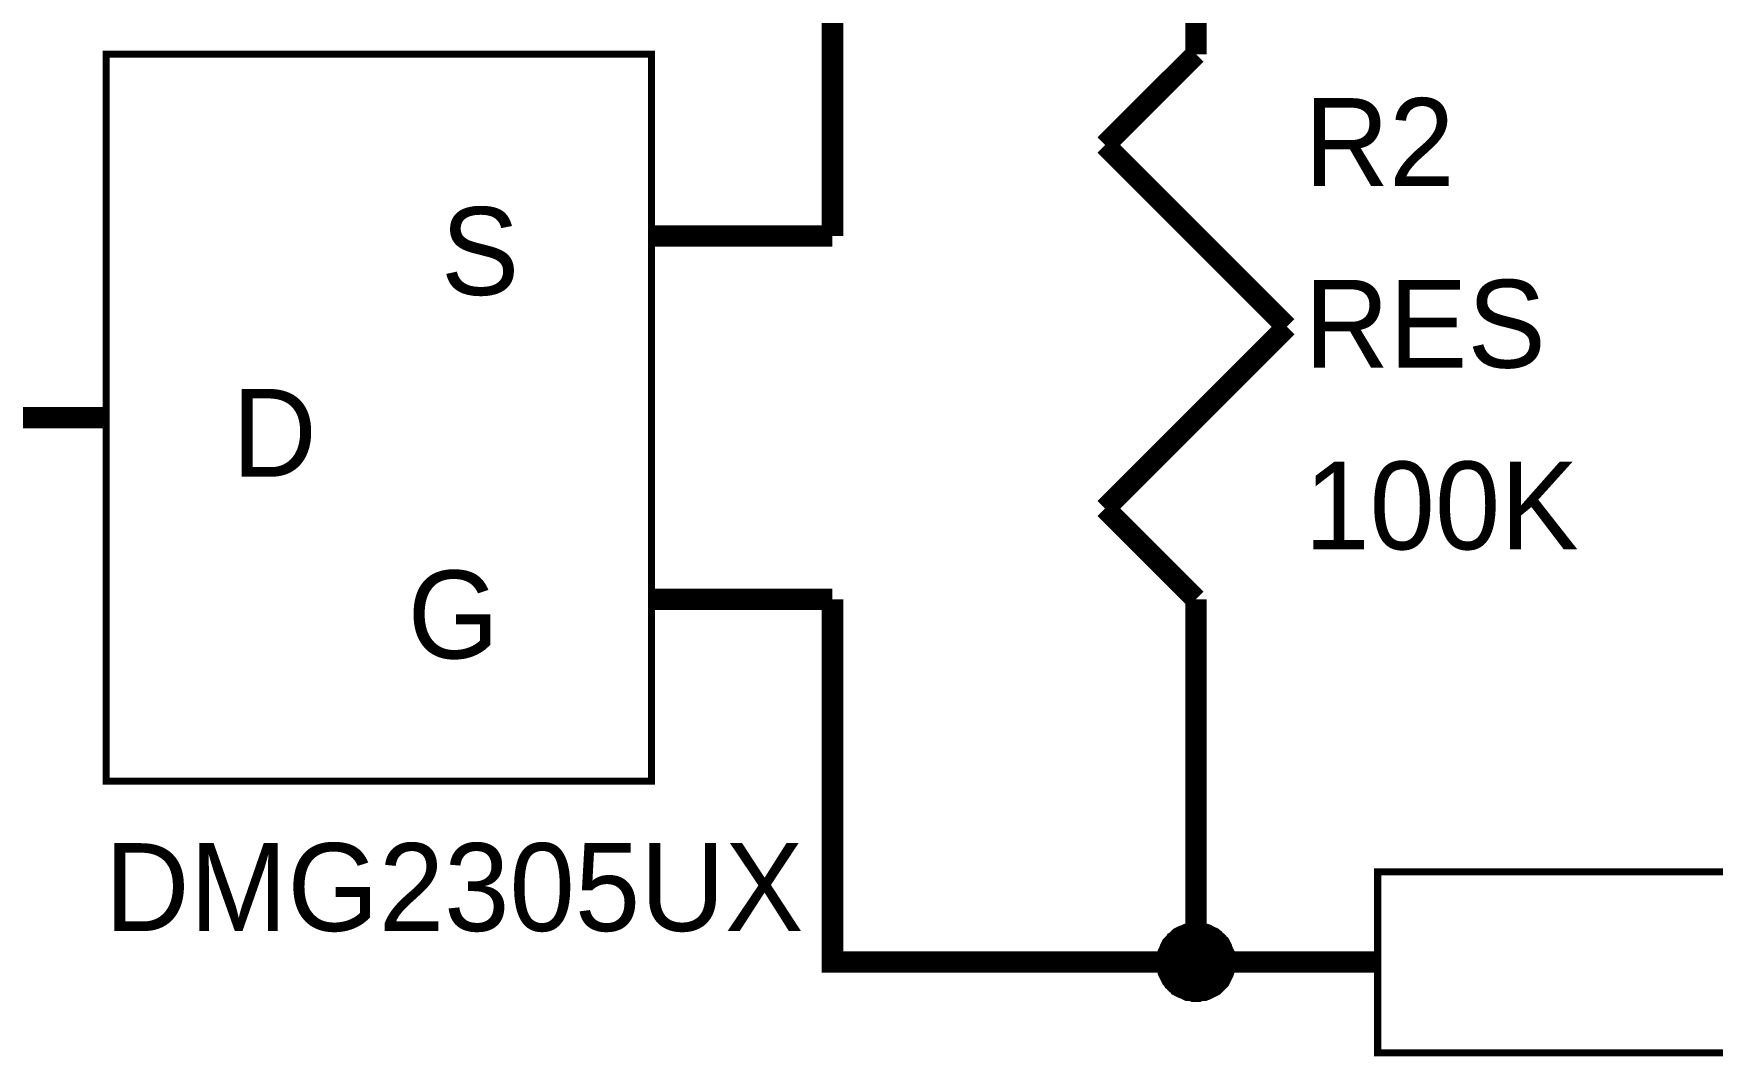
# Model space of a CAD drawing. Header units: millimetres. Extents: x 0 to 9.5, y 0 to 7.5.
# Drawn here: x 7.46 to 8.384, y 5.548 to 6.111 of the extents above; entities that cross this region are included whole.
import ezdxf

# ---------------------------------------------------------------- set-up
doc = ezdxf.new("R2010")
doc.units = ezdxf.units.MM
doc.header["$MEASUREMENT"] = 0
doc.layers.add('Sheet', color=255, linetype='Continuous')

msp = doc.modelspace()

# ---------------------------------------------------------------- linework, layer by layer
at = {"layer": 'Sheet'}
for points, const_width in [([(7.89957, 5.99983), (7.89957, 6.29962), (8.09968, 6.29962), (8.19973, 6.29962), (8.19973, 6.49975)], 0.0118), ([(8.09968, 6.0999), (8.09968, 6.19997)], 0.0118), ([(8.09968, 6.0999), (8.04965, 6.04987)], 0.0118), ([(8.04965, 6.04987), (8.14971, 5.9498)], 0.0118), ([(7.79994, 5.99983), (7.89957, 5.99983)], 0.0118), ([(8.14971, 5.9498), (8.04965, 5.84973)], 0.0118), ([(7.49978, 5.89977), (7.39973, 5.89977)], 0.0118), ([(8.04965, 5.84973), (8.09968, 5.7997)], 0.0118), ([(7.79994, 5.7997), (7.89957, 5.7997)], 0.0118), ([(7.89957, 5.7997), (7.89957, 5.59998), (8.09968, 5.59998), (8.19973, 5.59998)], 0.0118), ([(8.09968, 5.7997), (8.09968, 5.69963)], 0.0118), ([(8.09968, 5.59998), (8.09968, 5.69963)], 0.0118), ([(8.07967, 5.59998), (8.07967, 5.60082), (8.07967, 5.60207), (8.08009, 5.6029), (8.08009, 5.60415), (8.0805, 5.60499), (8.0805, 5.60582), (8.08092, 5.60665), (8.08134, 5.60749), (8.08175, 5.60874), (8.08217, 5.60957), (8.08259, 5.61041), (8.083, 5.61124), (8.08384, 5.61207), (8.08425, 5.61249), (8.08509, 5.61333), (8.08551, 5.61416), (8.08634, 5.61458), (8.08717, 5.61541), (8.08759, 5.61583), (8.08842, 5.61666), (8.08926, 5.61708), (8.09009, 5.61749), (8.09093, 5.61791), (8.09218, 5.61833), (8.09301, 5.61875), (8.09384, 5.61916), (8.09468, 5.61916), (8.09551, 5.61958), (8.09676, 5.61958), (8.0976, 5.62), (8.09885, 5.62), (8.09968, 5.62)], 0.0039), ([(8.07967, 5.59998), (8.07967, 5.60082), (8.07967, 5.60207), (8.08009, 5.6029), (8.08009, 5.60415), (8.0805, 5.60499), (8.0805, 5.60582), (8.08092, 5.60665), (8.08134, 5.60749), (8.08175, 5.60874), (8.08217, 5.60957), (8.08259, 5.61041), (8.083, 5.61124), (8.08384, 5.61207), (8.08425, 5.61249), (8.08509, 5.61333), (8.08551, 5.61416), (8.08634, 5.61458), (8.08717, 5.61541), (8.08759, 5.61583), (8.08842, 5.61666), (8.08926, 5.61708), (8.09009, 5.61749), (8.09093, 5.61791), (8.09218, 5.61833), (8.09301, 5.61875), (8.09384, 5.61916), (8.09468, 5.61916), (8.09551, 5.61958), (8.09676, 5.61958), (8.0976, 5.62), (8.09885, 5.62), (8.09968, 5.62)], 0.0039), ([(8.07967, 5.59998), (8.07967, 5.60082), (8.07967, 5.60207), (8.08009, 5.6029), (8.08009, 5.60415), (8.0805, 5.60499), (8.0805, 5.60582), (8.08092, 5.60665), (8.08134, 5.60749), (8.08175, 5.60874), (8.08217, 5.60957), (8.08259, 5.61041), (8.083, 5.61124), (8.08384, 5.61207), (8.08425, 5.61249), (8.08509, 5.61333), (8.08551, 5.61416), (8.08634, 5.61458), (8.08717, 5.61541), (8.08759, 5.61583), (8.08842, 5.61666), (8.08926, 5.61708), (8.09009, 5.61749), (8.09093, 5.61791), (8.09218, 5.61833), (8.09301, 5.61875), (8.09384, 5.61916), (8.09468, 5.61916), (8.09551, 5.61958), (8.09676, 5.61958), (8.0976, 5.62), (8.09885, 5.62), (8.09968, 5.62)], 0.0039), ([(8.07967, 5.59998), (8.07967, 5.60082), (8.07967, 5.60207), (8.08009, 5.6029), (8.08009, 5.60415), (8.0805, 5.60499), (8.0805, 5.60582), (8.08092, 5.60665), (8.08134, 5.60749), (8.08175, 5.60874), (8.08217, 5.60957), (8.08259, 5.61041), (8.083, 5.61124), (8.08384, 5.61207), (8.08425, 5.61249), (8.08509, 5.61333), (8.08551, 5.61416), (8.08634, 5.61458), (8.08717, 5.61541), (8.08759, 5.61583), (8.08842, 5.61666), (8.08926, 5.61708), (8.09009, 5.61749), (8.09093, 5.61791), (8.09218, 5.61833), (8.09301, 5.61875), (8.09384, 5.61916), (8.09468, 5.61916), (8.09551, 5.61958), (8.09676, 5.61958), (8.0976, 5.62), (8.09885, 5.62), (8.09968, 5.62)], 0.0039), ([(8.07967, 5.59998), (8.07967, 5.60082), (8.07967, 5.60207), (8.08009, 5.6029), (8.08009, 5.60415), (8.0805, 5.60499), (8.0805, 5.60582), (8.08092, 5.60665), (8.08134, 5.60749), (8.08175, 5.60874), (8.08217, 5.60957), (8.08259, 5.61041), (8.083, 5.61124), (8.08384, 5.61207), (8.08425, 5.61249), (8.08509, 5.61333), (8.08551, 5.61416), (8.08634, 5.61458), (8.08717, 5.61541), (8.08759, 5.61583), (8.08842, 5.61666), (8.08926, 5.61708), (8.09009, 5.61749), (8.09093, 5.61791), (8.09218, 5.61833), (8.09301, 5.61875), (8.09384, 5.61916), (8.09468, 5.61916), (8.09551, 5.61958), (8.09676, 5.61958), (8.0976, 5.62), (8.09885, 5.62), (8.09968, 5.62)], 0.0039), ([(8.07967, 5.59998), (8.07967, 5.60082), (8.07967, 5.60207), (8.08009, 5.6029), (8.08009, 5.60415), (8.0805, 5.60499), (8.0805, 5.60582), (8.08092, 5.60665), (8.08134, 5.60749), (8.08175, 5.60874), (8.08217, 5.60957), (8.08259, 5.61041), (8.083, 5.61124), (8.08384, 5.61207), (8.08425, 5.61249), (8.08509, 5.61333), (8.08551, 5.61416), (8.08634, 5.61458), (8.08717, 5.61541), (8.08759, 5.61583), (8.08842, 5.61666), (8.08926, 5.61708), (8.09009, 5.61749), (8.09093, 5.61791), (8.09218, 5.61833), (8.09301, 5.61875), (8.09384, 5.61916), (8.09468, 5.61916), (8.09551, 5.61958), (8.09676, 5.61958), (8.0976, 5.62), (8.09885, 5.62), (8.09968, 5.62)], 0.0039), ([(8.07967, 5.59998), (8.07967, 5.60082), (8.07967, 5.60207), (8.08009, 5.6029), (8.08009, 5.60415), (8.0805, 5.60499), (8.0805, 5.60582), (8.08092, 5.60665), (8.08134, 5.60749), (8.08175, 5.60874), (8.08217, 5.60957), (8.08259, 5.61041), (8.083, 5.61124), (8.08384, 5.61207), (8.08425, 5.61249), (8.08509, 5.61333), (8.08551, 5.61416), (8.08634, 5.61458), (8.08717, 5.61541), (8.08759, 5.61583), (8.08842, 5.61666), (8.08926, 5.61708), (8.09009, 5.61749), (8.09093, 5.61791), (8.09218, 5.61833), (8.09301, 5.61875), (8.09384, 5.61916), (8.09468, 5.61916), (8.09551, 5.61958), (8.09676, 5.61958), (8.0976, 5.62), (8.09885, 5.62), (8.09968, 5.62)], 0.0039), ([(8.07967, 5.59998), (8.07967, 5.60082), (8.07967, 5.60207), (8.08009, 5.6029), (8.08009, 5.60415), (8.0805, 5.60499), (8.0805, 5.60582), (8.08092, 5.60665), (8.08134, 5.60749), (8.08175, 5.60874), (8.08217, 5.60957), (8.08259, 5.61041), (8.083, 5.61124), (8.08384, 5.61207), (8.08425, 5.61249), (8.08509, 5.61333), (8.08551, 5.61416), (8.08634, 5.61458), (8.08717, 5.61541), (8.08759, 5.61583), (8.08842, 5.61666), (8.08926, 5.61708), (8.09009, 5.61749), (8.09093, 5.61791), (8.09218, 5.61833), (8.09301, 5.61875), (8.09384, 5.61916), (8.09468, 5.61916), (8.09551, 5.61958), (8.09676, 5.61958), (8.0976, 5.62), (8.09885, 5.62), (8.09968, 5.62)], 0.0039), ([(8.09968, 5.62), (8.09968, 5.62)], 0.0039), ([(8.09968, 5.62), (8.10093, 5.62), (8.10176, 5.62), (8.1026, 5.61958), (8.10385, 5.61958), (8.10468, 5.61916), (8.10552, 5.61916), (8.10677, 5.61875), (8.1076, 5.61833), (8.10843, 5.61791), (8.10927, 5.61749), (8.1101, 5.61708), (8.11094, 5.61666), (8.11177, 5.61583), (8.1126, 5.61541), (8.11302, 5.61458), (8.11385, 5.61416), (8.11469, 5.61333), (8.1151, 5.61249), (8.11594, 5.61207), (8.11636, 5.61124), (8.11677, 5.61041), (8.11719, 5.60957), (8.11761, 5.60874), (8.11802, 5.60749), (8.11844, 5.60665), (8.11886, 5.60582), (8.11927, 5.60499), (8.11927, 5.60415), (8.11927, 5.6029), (8.11969, 5.60207), (8.11969, 5.60082), (8.11969, 5.59998)], 0.0039), ([(8.09968, 5.62), (8.09968, 5.62)], 0.0039), ([(8.09968, 5.62), (8.10093, 5.62), (8.10176, 5.62), (8.1026, 5.61958), (8.10385, 5.61958), (8.10468, 5.61916), (8.10552, 5.61916), (8.10677, 5.61875), (8.1076, 5.61833), (8.10843, 5.61791), (8.10927, 5.61749), (8.1101, 5.61708), (8.11094, 5.61666), (8.11177, 5.61583), (8.1126, 5.61541), (8.11302, 5.61458), (8.11385, 5.61416), (8.11469, 5.61333), (8.1151, 5.61249), (8.11594, 5.61207), (8.11636, 5.61124), (8.11677, 5.61041), (8.11719, 5.60957), (8.11761, 5.60874), (8.11802, 5.60749), (8.11844, 5.60665), (8.11886, 5.60582), (8.11927, 5.60499), (8.11927, 5.60415), (8.11927, 5.6029), (8.11969, 5.60207), (8.11969, 5.60082), (8.11969, 5.59998)], 0.0039), ([(8.09968, 5.62), (8.09968, 5.62)], 0.0039), ([(8.09968, 5.62), (8.10093, 5.62), (8.10176, 5.62), (8.1026, 5.61958), (8.10385, 5.61958), (8.10468, 5.61916), (8.10552, 5.61916), (8.10677, 5.61875), (8.1076, 5.61833), (8.10843, 5.61791), (8.10927, 5.61749), (8.1101, 5.61708), (8.11094, 5.61666), (8.11177, 5.61583), (8.1126, 5.61541), (8.11302, 5.61458), (8.11385, 5.61416), (8.11469, 5.61333), (8.1151, 5.61249), (8.11594, 5.61207), (8.11636, 5.61124), (8.11677, 5.61041), (8.11719, 5.60957), (8.11761, 5.60874), (8.11802, 5.60749), (8.11844, 5.60665), (8.11886, 5.60582), (8.11927, 5.60499), (8.11927, 5.60415), (8.11927, 5.6029), (8.11969, 5.60207), (8.11969, 5.60082), (8.11969, 5.59998)], 0.0039), ([(8.09968, 5.62), (8.09968, 5.62)], 0.0039), ([(8.09968, 5.62), (8.10093, 5.62), (8.10176, 5.62), (8.1026, 5.61958), (8.10385, 5.61958), (8.10468, 5.61916), (8.10552, 5.61916), (8.10677, 5.61875), (8.1076, 5.61833), (8.10843, 5.61791), (8.10927, 5.61749), (8.1101, 5.61708), (8.11094, 5.61666), (8.11177, 5.61583), (8.1126, 5.61541), (8.11302, 5.61458), (8.11385, 5.61416), (8.11469, 5.61333), (8.1151, 5.61249), (8.11594, 5.61207), (8.11636, 5.61124), (8.11677, 5.61041), (8.11719, 5.60957), (8.11761, 5.60874), (8.11802, 5.60749), (8.11844, 5.60665), (8.11886, 5.60582), (8.11927, 5.60499), (8.11927, 5.60415), (8.11927, 5.6029), (8.11969, 5.60207), (8.11969, 5.60082), (8.11969, 5.59998)], 0.0039), ([(8.09968, 5.62), (8.09968, 5.62)], 0.0039), ([(8.09968, 5.62), (8.10093, 5.62), (8.10176, 5.62), (8.1026, 5.61958), (8.10385, 5.61958), (8.10468, 5.61916), (8.10552, 5.61916), (8.10677, 5.61875), (8.1076, 5.61833), (8.10843, 5.61791), (8.10927, 5.61749), (8.1101, 5.61708), (8.11094, 5.61666), (8.11177, 5.61583), (8.1126, 5.61541), (8.11302, 5.61458), (8.11385, 5.61416), (8.11469, 5.61333), (8.1151, 5.61249), (8.11594, 5.61207), (8.11636, 5.61124), (8.11677, 5.61041), (8.11719, 5.60957), (8.11761, 5.60874), (8.11802, 5.60749), (8.11844, 5.60665), (8.11886, 5.60582), (8.11927, 5.60499), (8.11927, 5.60415), (8.11927, 5.6029), (8.11969, 5.60207), (8.11969, 5.60082), (8.11969, 5.59998)], 0.0039), ([(8.09968, 5.62), (8.09968, 5.62)], 0.0039), ([(8.09968, 5.62), (8.10093, 5.62), (8.10176, 5.62), (8.1026, 5.61958), (8.10385, 5.61958), (8.10468, 5.61916), (8.10552, 5.61916), (8.10677, 5.61875), (8.1076, 5.61833), (8.10843, 5.61791), (8.10927, 5.61749), (8.1101, 5.61708), (8.11094, 5.61666), (8.11177, 5.61583), (8.1126, 5.61541), (8.11302, 5.61458), (8.11385, 5.61416), (8.11469, 5.61333), (8.1151, 5.61249), (8.11594, 5.61207), (8.11636, 5.61124), (8.11677, 5.61041), (8.11719, 5.60957), (8.11761, 5.60874), (8.11802, 5.60749), (8.11844, 5.60665), (8.11886, 5.60582), (8.11927, 5.60499), (8.11927, 5.60415), (8.11927, 5.6029), (8.11969, 5.60207), (8.11969, 5.60082), (8.11969, 5.59998)], 0.0039), ([(8.09968, 5.62), (8.09968, 5.62)], 0.0039), ([(8.09968, 5.62), (8.10093, 5.62), (8.10176, 5.62), (8.1026, 5.61958), (8.10385, 5.61958), (8.10468, 5.61916), (8.10552, 5.61916), (8.10677, 5.61875), (8.1076, 5.61833), (8.10843, 5.61791), (8.10927, 5.61749), (8.1101, 5.61708), (8.11094, 5.61666), (8.11177, 5.61583), (8.1126, 5.61541), (8.11302, 5.61458), (8.11385, 5.61416), (8.11469, 5.61333), (8.1151, 5.61249), (8.11594, 5.61207), (8.11636, 5.61124), (8.11677, 5.61041), (8.11719, 5.60957), (8.11761, 5.60874), (8.11802, 5.60749), (8.11844, 5.60665), (8.11886, 5.60582), (8.11927, 5.60499), (8.11927, 5.60415), (8.11927, 5.6029), (8.11969, 5.60207), (8.11969, 5.60082), (8.11969, 5.59998)], 0.0039), ([(8.09968, 5.62), (8.09968, 5.62)], 0.0039), ([(8.09968, 5.62), (8.10093, 5.62), (8.10176, 5.62), (8.1026, 5.61958), (8.10385, 5.61958), (8.10468, 5.61916), (8.10552, 5.61916), (8.10677, 5.61875), (8.1076, 5.61833), (8.10843, 5.61791), (8.10927, 5.61749), (8.1101, 5.61708), (8.11094, 5.61666), (8.11177, 5.61583), (8.1126, 5.61541), (8.11302, 5.61458), (8.11385, 5.61416), (8.11469, 5.61333), (8.1151, 5.61249), (8.11594, 5.61207), (8.11636, 5.61124), (8.11677, 5.61041), (8.11719, 5.60957), (8.11761, 5.60874), (8.11802, 5.60749), (8.11844, 5.60665), (8.11886, 5.60582), (8.11927, 5.60499), (8.11927, 5.60415), (8.11927, 5.6029), (8.11969, 5.60207), (8.11969, 5.60082), (8.11969, 5.59998)], 0.0039), ([(8.09968, 5.57997), (8.09885, 5.57997), (8.0976, 5.57997), (8.09676, 5.58039), (8.09551, 5.58039), (8.09468, 5.58039), (8.09384, 5.5808), (8.09301, 5.58122), (8.09218, 5.58164), (8.09093, 5.58205), (8.09009, 5.58247), (8.08926, 5.58289), (8.08842, 5.58331), (8.08759, 5.58372), (8.08717, 5.58456), (8.08634, 5.58497), (8.08551, 5.58581), (8.08509, 5.58664), (8.08425, 5.58706), (8.08384, 5.58789), (8.083, 5.58873), (8.08259, 5.58956), (8.08217, 5.59039), (8.08175, 5.59123), (8.08134, 5.59206), (8.08092, 5.5929), (8.0805, 5.59415), (8.0805, 5.59498), (8.08009, 5.59581), (8.08009, 5.59706), (8.07967, 5.5979), (8.07967, 5.59873), (8.07967, 5.59998)], 0.0039), ([(8.07967, 5.59998), (8.07967, 5.59998)], 0.0039), ([(8.09968, 5.57997), (8.09885, 5.57997), (8.0976, 5.57997), (8.09676, 5.58039), (8.09551, 5.58039), (8.09468, 5.58039), (8.09384, 5.5808), (8.09301, 5.58122), (8.09218, 5.58164), (8.09093, 5.58205), (8.09009, 5.58247), (8.08926, 5.58289), (8.08842, 5.58331), (8.08759, 5.58372), (8.08717, 5.58456), (8.08634, 5.58497), (8.08551, 5.58581), (8.08509, 5.58664), (8.08425, 5.58706), (8.08384, 5.58789), (8.083, 5.58873), (8.08259, 5.58956), (8.08217, 5.59039), (8.08175, 5.59123), (8.08134, 5.59206), (8.08092, 5.5929), (8.0805, 5.59415), (8.0805, 5.59498), (8.08009, 5.59581), (8.08009, 5.59706), (8.07967, 5.5979), (8.07967, 5.59873), (8.07967, 5.59998)], 0.0039), ([(8.07967, 5.59998), (8.07967, 5.59998)], 0.0039), ([(8.09968, 5.57997), (8.09885, 5.57997), (8.0976, 5.57997), (8.09676, 5.58039), (8.09551, 5.58039), (8.09468, 5.58039), (8.09384, 5.5808), (8.09301, 5.58122), (8.09218, 5.58164), (8.09093, 5.58205), (8.09009, 5.58247), (8.08926, 5.58289), (8.08842, 5.58331), (8.08759, 5.58372), (8.08717, 5.58456), (8.08634, 5.58497), (8.08551, 5.58581), (8.08509, 5.58664), (8.08425, 5.58706), (8.08384, 5.58789), (8.083, 5.58873), (8.08259, 5.58956), (8.08217, 5.59039), (8.08175, 5.59123), (8.08134, 5.59206), (8.08092, 5.5929), (8.0805, 5.59415), (8.0805, 5.59498), (8.08009, 5.59581), (8.08009, 5.59706), (8.07967, 5.5979), (8.07967, 5.59873), (8.07967, 5.59998)], 0.0039), ([(8.07967, 5.59998), (8.07967, 5.59998)], 0.0039), ([(8.09968, 5.57997), (8.09885, 5.57997), (8.0976, 5.57997), (8.09676, 5.58039), (8.09551, 5.58039), (8.09468, 5.58039), (8.09384, 5.5808), (8.09301, 5.58122), (8.09218, 5.58164), (8.09093, 5.58205), (8.09009, 5.58247), (8.08926, 5.58289), (8.08842, 5.58331), (8.08759, 5.58372), (8.08717, 5.58456), (8.08634, 5.58497), (8.08551, 5.58581), (8.08509, 5.58664), (8.08425, 5.58706), (8.08384, 5.58789), (8.083, 5.58873), (8.08259, 5.58956), (8.08217, 5.59039), (8.08175, 5.59123), (8.08134, 5.59206), (8.08092, 5.5929), (8.0805, 5.59415), (8.0805, 5.59498), (8.08009, 5.59581), (8.08009, 5.59706), (8.07967, 5.5979), (8.07967, 5.59873), (8.07967, 5.59998)], 0.0039), ([(8.07967, 5.59998), (8.07967, 5.59998)], 0.0039), ([(8.09968, 5.57997), (8.09885, 5.57997), (8.0976, 5.57997), (8.09676, 5.58039), (8.09551, 5.58039), (8.09468, 5.58039), (8.09384, 5.5808), (8.09301, 5.58122), (8.09218, 5.58164), (8.09093, 5.58205), (8.09009, 5.58247), (8.08926, 5.58289), (8.08842, 5.58331), (8.08759, 5.58372), (8.08717, 5.58456), (8.08634, 5.58497), (8.08551, 5.58581), (8.08509, 5.58664), (8.08425, 5.58706), (8.08384, 5.58789), (8.083, 5.58873), (8.08259, 5.58956), (8.08217, 5.59039), (8.08175, 5.59123), (8.08134, 5.59206), (8.08092, 5.5929), (8.0805, 5.59415), (8.0805, 5.59498), (8.08009, 5.59581), (8.08009, 5.59706), (8.07967, 5.5979), (8.07967, 5.59873), (8.07967, 5.59998)], 0.0039), ([(8.07967, 5.59998), (8.07967, 5.59998)], 0.0039), ([(8.09968, 5.57997), (8.09885, 5.57997), (8.0976, 5.57997), (8.09676, 5.58039), (8.09551, 5.58039), (8.09468, 5.58039), (8.09384, 5.5808), (8.09301, 5.58122), (8.09218, 5.58164), (8.09093, 5.58205), (8.09009, 5.58247), (8.08926, 5.58289), (8.08842, 5.58331), (8.08759, 5.58372), (8.08717, 5.58456), (8.08634, 5.58497), (8.08551, 5.58581), (8.08509, 5.58664), (8.08425, 5.58706), (8.08384, 5.58789), (8.083, 5.58873), (8.08259, 5.58956), (8.08217, 5.59039), (8.08175, 5.59123), (8.08134, 5.59206), (8.08092, 5.5929), (8.0805, 5.59415), (8.0805, 5.59498), (8.08009, 5.59581), (8.08009, 5.59706), (8.07967, 5.5979), (8.07967, 5.59873), (8.07967, 5.59998)], 0.0039), ([(8.07967, 5.59998), (8.07967, 5.59998)], 0.0039), ([(8.09968, 5.57997), (8.09885, 5.57997), (8.0976, 5.57997), (8.09676, 5.58039), (8.09551, 5.58039), (8.09468, 5.58039), (8.09384, 5.5808), (8.09301, 5.58122), (8.09218, 5.58164), (8.09093, 5.58205), (8.09009, 5.58247), (8.08926, 5.58289), (8.08842, 5.58331), (8.08759, 5.58372), (8.08717, 5.58456), (8.08634, 5.58497), (8.08551, 5.58581), (8.08509, 5.58664), (8.08425, 5.58706), (8.08384, 5.58789), (8.083, 5.58873), (8.08259, 5.58956), (8.08217, 5.59039), (8.08175, 5.59123), (8.08134, 5.59206), (8.08092, 5.5929), (8.0805, 5.59415), (8.0805, 5.59498), (8.08009, 5.59581), (8.08009, 5.59706), (8.07967, 5.5979), (8.07967, 5.59873), (8.07967, 5.59998)], 0.0039), ([(8.07967, 5.59998), (8.07967, 5.59998)], 0.0039), ([(8.09968, 5.57997), (8.09885, 5.57997), (8.0976, 5.57997), (8.09676, 5.58039), (8.09551, 5.58039), (8.09468, 5.58039), (8.09384, 5.5808), (8.09301, 5.58122), (8.09218, 5.58164), (8.09093, 5.58205), (8.09009, 5.58247), (8.08926, 5.58289), (8.08842, 5.58331), (8.08759, 5.58372), (8.08717, 5.58456), (8.08634, 5.58497), (8.08551, 5.58581), (8.08509, 5.58664), (8.08425, 5.58706), (8.08384, 5.58789), (8.083, 5.58873), (8.08259, 5.58956), (8.08217, 5.59039), (8.08175, 5.59123), (8.08134, 5.59206), (8.08092, 5.5929), (8.0805, 5.59415), (8.0805, 5.59498), (8.08009, 5.59581), (8.08009, 5.59706), (8.07967, 5.5979), (8.07967, 5.59873), (8.07967, 5.59998)], 0.0039), ([(8.07967, 5.59998), (8.07967, 5.59998)], 0.0039), ([(8.11969, 5.59998), (8.11969, 5.59873), (8.11969, 5.5979), (8.11927, 5.59706), (8.11927, 5.59581), (8.11927, 5.59498), (8.11886, 5.59415), (8.11844, 5.5929), (8.11802, 5.59206), (8.11761, 5.59123), (8.11719, 5.59039), (8.11677, 5.58956), (8.11636, 5.58873), (8.11594, 5.58789), (8.1151, 5.58706), (8.11469, 5.58664), (8.11385, 5.58581), (8.11302, 5.58497), (8.1126, 5.58456), (8.11177, 5.58372), (8.11094, 5.58331), (8.1101, 5.58289), (8.10927, 5.58247), (8.10843, 5.58205), (8.1076, 5.58164), (8.10677, 5.58122), (8.10552, 5.5808), (8.10468, 5.58039), (8.10385, 5.58039), (8.1026, 5.58039), (8.10176, 5.57997), (8.10093, 5.57997), (8.09968, 5.57997)], 0.0039), ([(8.11969, 5.59998), (8.11969, 5.59873), (8.11969, 5.5979), (8.11927, 5.59706), (8.11927, 5.59581), (8.11927, 5.59498), (8.11886, 5.59415), (8.11844, 5.5929), (8.11802, 5.59206), (8.11761, 5.59123), (8.11719, 5.59039), (8.11677, 5.58956), (8.11636, 5.58873), (8.11594, 5.58789), (8.1151, 5.58706), (8.11469, 5.58664), (8.11385, 5.58581), (8.11302, 5.58497), (8.1126, 5.58456), (8.11177, 5.58372), (8.11094, 5.58331), (8.1101, 5.58289), (8.10927, 5.58247), (8.10843, 5.58205), (8.1076, 5.58164), (8.10677, 5.58122), (8.10552, 5.5808), (8.10468, 5.58039), (8.10385, 5.58039), (8.1026, 5.58039), (8.10176, 5.57997), (8.10093, 5.57997), (8.09968, 5.57997)], 0.0039), ([(8.11969, 5.59998), (8.11969, 5.59873), (8.11969, 5.5979), (8.11927, 5.59706), (8.11927, 5.59581), (8.11927, 5.59498), (8.11886, 5.59415), (8.11844, 5.5929), (8.11802, 5.59206), (8.11761, 5.59123), (8.11719, 5.59039), (8.11677, 5.58956), (8.11636, 5.58873), (8.11594, 5.58789), (8.1151, 5.58706), (8.11469, 5.58664), (8.11385, 5.58581), (8.11302, 5.58497), (8.1126, 5.58456), (8.11177, 5.58372), (8.11094, 5.58331), (8.1101, 5.58289), (8.10927, 5.58247), (8.10843, 5.58205), (8.1076, 5.58164), (8.10677, 5.58122), (8.10552, 5.5808), (8.10468, 5.58039), (8.10385, 5.58039), (8.1026, 5.58039), (8.10176, 5.57997), (8.10093, 5.57997), (8.09968, 5.57997)], 0.0039), ([(8.11969, 5.59998), (8.11969, 5.59873), (8.11969, 5.5979), (8.11927, 5.59706), (8.11927, 5.59581), (8.11927, 5.59498), (8.11886, 5.59415), (8.11844, 5.5929), (8.11802, 5.59206), (8.11761, 5.59123), (8.11719, 5.59039), (8.11677, 5.58956), (8.11636, 5.58873), (8.11594, 5.58789), (8.1151, 5.58706), (8.11469, 5.58664), (8.11385, 5.58581), (8.11302, 5.58497), (8.1126, 5.58456), (8.11177, 5.58372), (8.11094, 5.58331), (8.1101, 5.58289), (8.10927, 5.58247), (8.10843, 5.58205), (8.1076, 5.58164), (8.10677, 5.58122), (8.10552, 5.5808), (8.10468, 5.58039), (8.10385, 5.58039), (8.1026, 5.58039), (8.10176, 5.57997), (8.10093, 5.57997), (8.09968, 5.57997)], 0.0039), ([(8.11969, 5.59998), (8.11969, 5.59873), (8.11969, 5.5979), (8.11927, 5.59706), (8.11927, 5.59581), (8.11927, 5.59498), (8.11886, 5.59415), (8.11844, 5.5929), (8.11802, 5.59206), (8.11761, 5.59123), (8.11719, 5.59039), (8.11677, 5.58956), (8.11636, 5.58873), (8.11594, 5.58789), (8.1151, 5.58706), (8.11469, 5.58664), (8.11385, 5.58581), (8.11302, 5.58497), (8.1126, 5.58456), (8.11177, 5.58372), (8.11094, 5.58331), (8.1101, 5.58289), (8.10927, 5.58247), (8.10843, 5.58205), (8.1076, 5.58164), (8.10677, 5.58122), (8.10552, 5.5808), (8.10468, 5.58039), (8.10385, 5.58039), (8.1026, 5.58039), (8.10176, 5.57997), (8.10093, 5.57997), (8.09968, 5.57997)], 0.0039), ([(8.11969, 5.59998), (8.11969, 5.59873), (8.11969, 5.5979), (8.11927, 5.59706), (8.11927, 5.59581), (8.11927, 5.59498), (8.11886, 5.59415), (8.11844, 5.5929), (8.11802, 5.59206), (8.11761, 5.59123), (8.11719, 5.59039), (8.11677, 5.58956), (8.11636, 5.58873), (8.11594, 5.58789), (8.1151, 5.58706), (8.11469, 5.58664), (8.11385, 5.58581), (8.11302, 5.58497), (8.1126, 5.58456), (8.11177, 5.58372), (8.11094, 5.58331), (8.1101, 5.58289), (8.10927, 5.58247), (8.10843, 5.58205), (8.1076, 5.58164), (8.10677, 5.58122), (8.10552, 5.5808), (8.10468, 5.58039), (8.10385, 5.58039), (8.1026, 5.58039), (8.10176, 5.57997), (8.10093, 5.57997), (8.09968, 5.57997)], 0.0039), ([(8.11969, 5.59998), (8.11969, 5.59873), (8.11969, 5.5979), (8.11927, 5.59706), (8.11927, 5.59581), (8.11927, 5.59498), (8.11886, 5.59415), (8.11844, 5.5929), (8.11802, 5.59206), (8.11761, 5.59123), (8.11719, 5.59039), (8.11677, 5.58956), (8.11636, 5.58873), (8.11594, 5.58789), (8.1151, 5.58706), (8.11469, 5.58664), (8.11385, 5.58581), (8.11302, 5.58497), (8.1126, 5.58456), (8.11177, 5.58372), (8.11094, 5.58331), (8.1101, 5.58289), (8.10927, 5.58247), (8.10843, 5.58205), (8.1076, 5.58164), (8.10677, 5.58122), (8.10552, 5.5808), (8.10468, 5.58039), (8.10385, 5.58039), (8.1026, 5.58039), (8.10176, 5.57997), (8.10093, 5.57997), (8.09968, 5.57997)], 0.0039), ([(8.11969, 5.59998), (8.11969, 5.59873), (8.11969, 5.5979), (8.11927, 5.59706), (8.11927, 5.59581), (8.11927, 5.59498), (8.11886, 5.59415), (8.11844, 5.5929), (8.11802, 5.59206), (8.11761, 5.59123), (8.11719, 5.59039), (8.11677, 5.58956), (8.11636, 5.58873), (8.11594, 5.58789), (8.1151, 5.58706), (8.11469, 5.58664), (8.11385, 5.58581), (8.11302, 5.58497), (8.1126, 5.58456), (8.11177, 5.58372), (8.11094, 5.58331), (8.1101, 5.58289), (8.10927, 5.58247), (8.10843, 5.58205), (8.1076, 5.58164), (8.10677, 5.58122), (8.10552, 5.5808), (8.10468, 5.58039), (8.10385, 5.58039), (8.1026, 5.58039), (8.10176, 5.57997), (8.10093, 5.57997), (8.09968, 5.57997)], 0.0039), ([(8.11969, 5.59998), (8.11969, 5.59998), (8.11969, 5.59998), (8.11969, 5.59998), (8.11969, 5.59998), (8.11969, 5.59998), (8.11969, 5.59998), (8.11969, 5.59998), (8.11969, 5.59998), (8.11969, 5.59998), (8.11969, 5.59998), (8.11969, 5.59998), (8.11969, 5.59998), (8.11969, 5.59998), (8.11969, 5.59998), (8.11969, 5.59998), (8.11969, 5.59998), (8.11969, 5.59998), (8.11969, 5.59998), (8.11969, 5.59998), (8.11969, 5.59998), (8.11969, 5.59998), (8.11969, 5.59998), (8.11969, 5.59998), (8.11969, 5.59998), (8.11969, 5.59998), (8.11969, 5.59998), (8.11969, 5.59998), (8.11969, 5.59998), (8.11969, 5.59998), (8.11969, 5.59998), (8.11969, 5.59998), (8.11969, 5.59998)], 0.0039), ([(8.11969, 5.59998), (8.11969, 5.59998)], 0.0039), ([(8.11969, 5.59998), (8.11969, 5.59998), (8.11969, 5.59998), (8.11969, 5.59998), (8.11969, 5.59998), (8.11969, 5.59998), (8.11969, 5.59998), (8.11969, 5.59998), (8.11969, 5.59998), (8.11969, 5.59998), (8.11969, 5.59998), (8.11969, 5.59998), (8.11969, 5.59998), (8.11969, 5.59998), (8.11969, 5.59998), (8.11969, 5.59998), (8.11969, 5.59998), (8.11969, 5.59998), (8.11969, 5.59998), (8.11969, 5.59998), (8.11969, 5.59998), (8.11969, 5.59998), (8.11969, 5.59998), (8.11969, 5.59998), (8.11969, 5.59998), (8.11969, 5.59998), (8.11969, 5.59998), (8.11969, 5.59998), (8.11969, 5.59998), (8.11969, 5.59998), (8.11969, 5.59998), (8.11969, 5.59998), (8.11969, 5.59998)], 0.0039), ([(8.11969, 5.59998), (8.11969, 5.59998)], 0.0039), ([(8.11969, 5.59998), (8.11969, 5.59998), (8.11969, 5.59998), (8.11969, 5.59998), (8.11969, 5.59998), (8.11969, 5.59998), (8.11969, 5.59998), (8.11969, 5.59998), (8.11969, 5.59998), (8.11969, 5.59998), (8.11969, 5.59998), (8.11969, 5.59998), (8.11969, 5.59998), (8.11969, 5.59998), (8.11969, 5.59998), (8.11969, 5.59998), (8.11969, 5.59998), (8.11969, 5.59998), (8.11969, 5.59998), (8.11969, 5.59998), (8.11969, 5.59998), (8.11969, 5.59998), (8.11969, 5.59998), (8.11969, 5.59998), (8.11969, 5.59998), (8.11969, 5.59998), (8.11969, 5.59998), (8.11969, 5.59998), (8.11969, 5.59998), (8.11969, 5.59998), (8.11969, 5.59998), (8.11969, 5.59998), (8.11969, 5.59998)], 0.0039), ([(8.11969, 5.59998), (8.11969, 5.59998)], 0.0039), ([(8.11969, 5.59998), (8.11969, 5.59998), (8.11969, 5.59998), (8.11969, 5.59998), (8.11969, 5.59998), (8.11969, 5.59998), (8.11969, 5.59998), (8.11969, 5.59998), (8.11969, 5.59998), (8.11969, 5.59998), (8.11969, 5.59998), (8.11969, 5.59998), (8.11969, 5.59998), (8.11969, 5.59998), (8.11969, 5.59998), (8.11969, 5.59998), (8.11969, 5.59998), (8.11969, 5.59998), (8.11969, 5.59998), (8.11969, 5.59998), (8.11969, 5.59998), (8.11969, 5.59998), (8.11969, 5.59998), (8.11969, 5.59998), (8.11969, 5.59998), (8.11969, 5.59998), (8.11969, 5.59998), (8.11969, 5.59998), (8.11969, 5.59998), (8.11969, 5.59998), (8.11969, 5.59998), (8.11969, 5.59998), (8.11969, 5.59998)], 0.0039), ([(8.11969, 5.59998), (8.11969, 5.59998)], 0.0039), ([(8.11969, 5.59998), (8.11969, 5.59998), (8.11969, 5.59998), (8.11969, 5.59998), (8.11969, 5.59998), (8.11969, 5.59998), (8.11969, 5.59998), (8.11969, 5.59998), (8.11969, 5.59998), (8.11969, 5.59998), (8.11969, 5.59998), (8.11969, 5.59998), (8.11969, 5.59998), (8.11969, 5.59998), (8.11969, 5.59998), (8.11969, 5.59998), (8.11969, 5.59998), (8.11969, 5.59998), (8.11969, 5.59998), (8.11969, 5.59998), (8.11969, 5.59998), (8.11969, 5.59998), (8.11969, 5.59998), (8.11969, 5.59998), (8.11969, 5.59998), (8.11969, 5.59998), (8.11969, 5.59998), (8.11969, 5.59998), (8.11969, 5.59998), (8.11969, 5.59998), (8.11969, 5.59998), (8.11969, 5.59998), (8.11969, 5.59998)], 0.0039), ([(8.11969, 5.59998), (8.11969, 5.59998)], 0.0039), ([(8.11969, 5.59998), (8.11969, 5.59998), (8.11969, 5.59998), (8.11969, 5.59998), (8.11969, 5.59998), (8.11969, 5.59998), (8.11969, 5.59998), (8.11969, 5.59998), (8.11969, 5.59998), (8.11969, 5.59998), (8.11969, 5.59998), (8.11969, 5.59998), (8.11969, 5.59998), (8.11969, 5.59998), (8.11969, 5.59998), (8.11969, 5.59998), (8.11969, 5.59998), (8.11969, 5.59998), (8.11969, 5.59998), (8.11969, 5.59998), (8.11969, 5.59998), (8.11969, 5.59998), (8.11969, 5.59998), (8.11969, 5.59998), (8.11969, 5.59998), (8.11969, 5.59998), (8.11969, 5.59998), (8.11969, 5.59998), (8.11969, 5.59998), (8.11969, 5.59998), (8.11969, 5.59998), (8.11969, 5.59998), (8.11969, 5.59998)], 0.0039), ([(8.11969, 5.59998), (8.11969, 5.59998)], 0.0039), ([(8.11969, 5.59998), (8.11969, 5.59998), (8.11969, 5.59998), (8.11969, 5.59998), (8.11969, 5.59998), (8.11969, 5.59998), (8.11969, 5.59998), (8.11969, 5.59998), (8.11969, 5.59998), (8.11969, 5.59998), (8.11969, 5.59998), (8.11969, 5.59998), (8.11969, 5.59998), (8.11969, 5.59998), (8.11969, 5.59998), (8.11969, 5.59998), (8.11969, 5.59998), (8.11969, 5.59998), (8.11969, 5.59998), (8.11969, 5.59998), (8.11969, 5.59998), (8.11969, 5.59998), (8.11969, 5.59998), (8.11969, 5.59998), (8.11969, 5.59998), (8.11969, 5.59998), (8.11969, 5.59998), (8.11969, 5.59998), (8.11969, 5.59998), (8.11969, 5.59998), (8.11969, 5.59998), (8.11969, 5.59998), (8.11969, 5.59998)], 0.0039), ([(8.11969, 5.59998), (8.11969, 5.59998)], 0.0039), ([(8.11969, 5.59998), (8.11969, 5.59998), (8.11969, 5.59998), (8.11969, 5.59998), (8.11969, 5.59998), (8.11969, 5.59998), (8.11969, 5.59998), (8.11969, 5.59998), (8.11969, 5.59998), (8.11969, 5.59998), (8.11969, 5.59998), (8.11969, 5.59998), (8.11969, 5.59998), (8.11969, 5.59998), (8.11969, 5.59998), (8.11969, 5.59998), (8.11969, 5.59998), (8.11969, 5.59998), (8.11969, 5.59998), (8.11969, 5.59998), (8.11969, 5.59998), (8.11969, 5.59998), (8.11969, 5.59998), (8.11969, 5.59998), (8.11969, 5.59998), (8.11969, 5.59998), (8.11969, 5.59998), (8.11969, 5.59998), (8.11969, 5.59998), (8.11969, 5.59998), (8.11969, 5.59998), (8.11969, 5.59998), (8.11969, 5.59998)], 0.0039), ([(8.11969, 5.59998), (8.11969, 5.59998)], 0.0039)]:
    msp.add_lwpolyline(points, dxfattribs=dict(at, const_width=const_width))
at = {"layer": 'Sheet', "const_width": 0.0039}
for points in [[(7.49978, 6.0999), (7.49978, 5.69963), (7.79994, 5.69963), (7.79994, 6.0999), (7.49978, 6.0999), (7.49978, 6.0999)], [(7.49978, 6.0999), (7.79994, 6.0999), (7.79994, 5.69963), (7.49978, 5.69963), (7.49978, 6.0999)], [(8.19973, 5.6496), (8.19973, 5.54995), (9.19943, 5.54995), (9.19943, 5.6496), (8.19973, 5.6496), (8.19973, 5.6496)], [(8.19973, 5.54995), (8.19973, 5.6496), (9.19943, 5.6496), (9.19943, 5.54995), (8.19973, 5.54995)]]:
    msp.add_lwpolyline(points, close=True, dxfattribs=at)
at = {"layer": 'Sheet', "const_width": 0.02}
msp.add_lwpolyline([(8.09, 5.6, 1), (8.11, 5.6, 1)], format="xyb", close=True, dxfattribs=at)

# ---------------------------------------------------------------- texts
at = {"layer": 'Sheet'}
for s, height, p in [('R2', 0.048366, (8.15929, 6.02735)), ('S', 0.04837, (7.68404, 5.96731)), ('RES', 0.048366, (8.15929, 5.92728)), ('D', 0.04837, (7.56898, 5.86724)), ('100K', 0.048366, (8.15929, 5.82722)), ('G', 0.04837, (7.6657, 5.76718)), ('DMG2305UX', 0.048366, (7.49895, 5.61708))]:
    msp.add_text(s, height=height, dxfattribs=at).set_placement(p)

doc.saveas('drawing.dxf')
